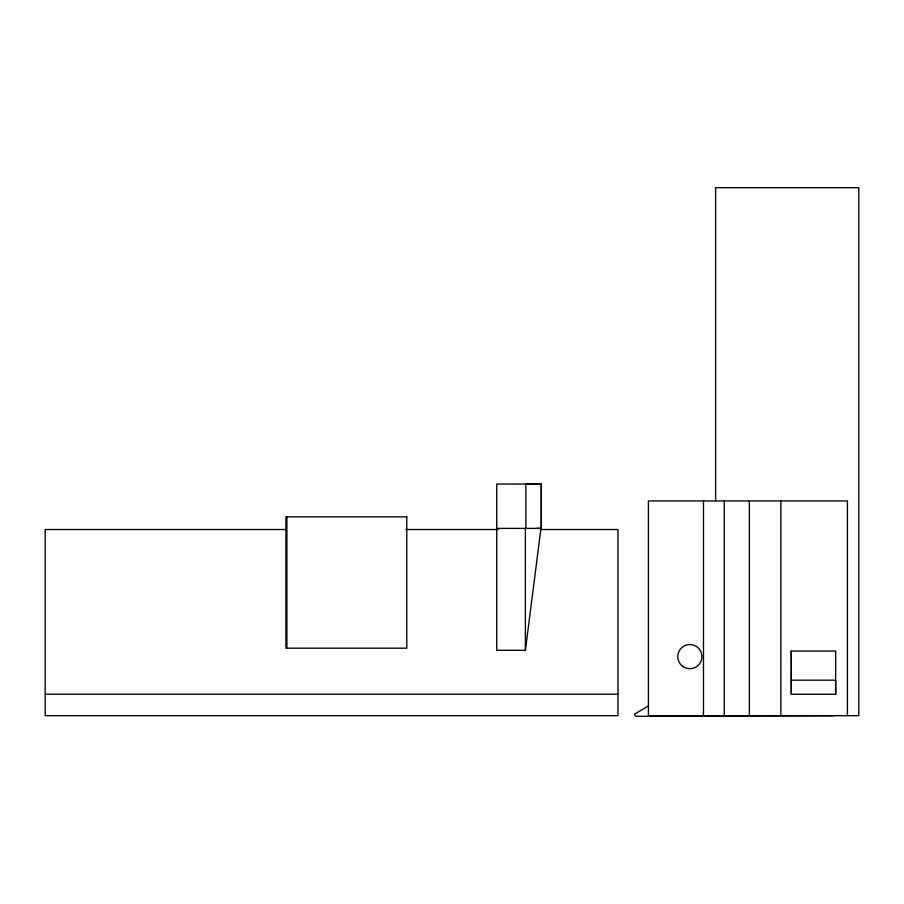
<?xml version="1.0" encoding="UTF-8"?>
<svg xmlns="http://www.w3.org/2000/svg" width="904" height="904" viewBox="0 0 904 904"><rect width="100%" height="100%" fill="white"/><g stroke="black" fill="none" stroke-linecap="round" stroke-linejoin="round"><path stroke-width="1.36" d="M525.393 650.315L541.304 525.608L541.304 484.024L496.748 484.058L496.748 650.315L525.393 650.315L525.393 528.399M648.044 706.114L634.619 714.16A2.147 2.147 0 0 0 636.778 716.296L833.782 715.674M525.393 484.058L541.304 484.024L541.304 528.377L496.748 528.399M536.829 528.377L541.304 528.377M285.946 529.529L45.2 529.529L45.2 715.674L617.963 715.674L617.963 529.529L540.524 529.529M405.851 529.529L498.285 529.529M791.294 651.072L835.646 651.072L835.646 694.238L791.305 694.238L791.294 651.072L791.305 694.238M791.294 680.17L835.635 680.17L835.646 694.238M45.2 694.193L617.963 694.193M847.432 715.674L847.432 500.94L648.405 500.94L648.405 715.674L858.8 715.674L858.8 187.704L715.606 187.704L715.606 501.098M780.853 500.94L780.853 715.674M749.348 500.94L749.348 715.674M724.251 500.94L724.251 715.674M703.481 500.94L703.481 715.674M525.846 484.024L525.846 528.399M286.884 516.851L286.884 648.179M406.777 516.851L285.946 516.851L285.946 648.179L406.777 648.179L406.777 516.851M683.153 666.677A12.102 12.102 0 0 0 701.922 657.366A12.102 12.102 0 0 0 684.475 645.772A12.102 12.102 0 0 0 683.153 666.677"/></g></svg>
